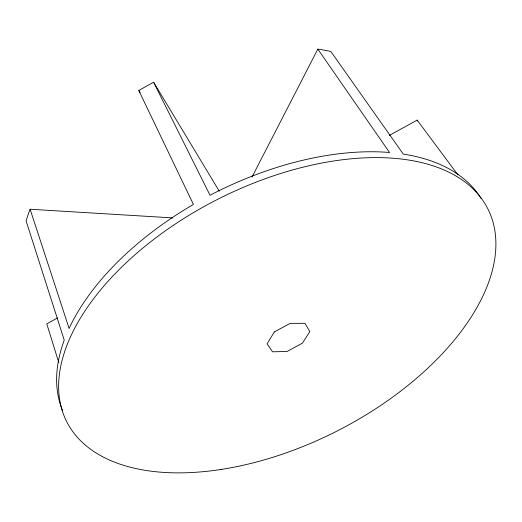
<?xml version="1.0" encoding="UTF-8"?>
<svg xmlns="http://www.w3.org/2000/svg" width="522" height="522" viewBox="0 0 522 522"><rect width="100%" height="100%" fill="white"/><g stroke="black" fill="none" stroke-linecap="round" stroke-linejoin="round"><path stroke-width="0.78" d="M172.815 217.902L30.113 209.244L29.623 210.503A213.72 140.124 -26.8 0 0 26.472 219.703L26.1 220.95L64.245 340.155L63.593 341.936A234.776 130.957 -26.8 0 0 62.503 410.351M252.041 176.971L317.826 49.127L319.262 49.329A213.72 140.124 -26.8 0 1 329.493 51.202L330.857 51.502L403.297 154.107L405.353 154.427A234.776 130.957 -26.8 0 1 479.751 196.429M30.113 209.244L69.119 328.468L69.968 326.642A234.776 130.957 -26.8 0 1 190.895 205.916L193.421 204.448L138.826 90.56L140.385 89.634A213.72 140.124 -26.8 0 1 152.026 83.122L153.644 82.274L219.22 191.072M57.498 317.957L46.791 323.849L58.784 362.562M389.347 135.42L417.169 120.112L457.931 174.903M317.826 49.127L389.542 152.496L387.35 152.32A234.776 130.957 -26.8 0 0 212.63 193.916L210.027 195.274L153.644 82.274M138.826 90.56L140.124 92.635M417.169 120.112L417.502 121.065M480.181 197.088A234.776 130.957 -26.8 0 1 481.016 198.419M274.311 331.985L267.081 343.841L272.536 351.808L287.093 351.456L302.382 343.169L309.827 331.587L304.92 323.301L290.147 323.379L274.311 331.985M220.891 469.48A235.944 130.337 -26.8 0 0 488.39 209.935A235.944 130.337 -26.8 0 0 122.494 266.285A235.944 130.337 -26.8 0 0 220.891 469.48"/></g></svg>
